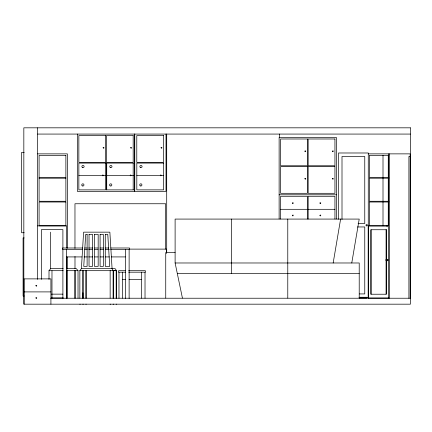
<?xml version="1.0" encoding="UTF-8"?>
<svg xmlns="http://www.w3.org/2000/svg" width="432" height="432" viewBox="0 0 432 432"><rect width="100%" height="100%" fill="white"/><g stroke="black" fill="none" stroke-linecap="round" stroke-linejoin="round"><path stroke-width="0.65" d="M50.625 268.623L50.625 232.162M79.855 298.145L79.855 270.686L81.394 268.618L83.608 232.157L109.868 232.162L112.082 268.623M82.809 298.145L82.814 270.686L83.16 270.686L83.16 298.145M82.922 298.145L82.922 292.783M85.876 298.145L85.876 270.686L86.227 270.686L86.227 298.145M110.149 298.15L110.155 270.691L110.506 270.691M113.103 298.15L113.108 270.691L112.088 268.623M113.454 298.15L113.459 270.691M116.17 298.145L116.176 270.691L113.222 270.691M116.521 298.145L116.527 270.691L115.112 268.623L81.389 268.618M102.298 175.37C103.432 173.61 103.432 177.125 102.298 175.37L78.851 175.37M130.162 175.37C131.296 173.61 131.296 177.125 130.162 175.37L106.72 175.37M160.261 175.36C161.39 173.599 161.39 177.115 160.261 175.36L136.814 175.36M333.169 262.98L340.61 219.078M351.772 262.98L359.213 219.078L175.111 219.078L175.111 262.98L182.417 298.053M49.005 279.396L49.005 270.691L50.679 268.623L63.191 268.623M80.206 270.686L79.855 270.686L116.527 270.691M79.85 304.171L80.201 304.171M82.809 304.171L83.268 304.171M85.876 304.171L86.227 304.171M110.149 304.177L110.5 304.177M113.103 304.177L113.567 304.171M116.17 304.177L116.521 304.171M37.6 134.071L410.4 134.071M24.203 152.377L21.6 152.377L21.6 232.74L24.203 232.74M37.6 153.868L67.365 153.868L67.365 248.233M368.275 153.868L410.152 153.868L410.152 298.112M388.881 155.353L369.322 155.353L369.322 177.455L388.881 177.455M410.4 156.465L408.91 156.465L408.91 298.226M133.504 163.091L106.385 163.091L106.385 189.88L133.504 189.88M103.34 175.37L105.64 175.37M131.204 175.37L133.504 175.37M161.298 175.36L163.604 175.36M39.085 177.455L65.875 177.455M39.085 178.2L65.875 178.2M388.881 178.2L369.322 178.2L369.322 201.269L388.881 201.269M279.126 194.794L336.425 194.794M388.881 202.009L369.322 202.009L369.322 225.823L387.612 225.823M280.616 209.304L307.406 209.304M308.151 209.304L334.935 209.304M358.074 223.457L364.765 223.457L364.765 156.487L342.004 156.487L342.004 219.44M37.6 225.882L66.679 225.882L66.679 248.098M387.466 225.958L368.226 225.958L368.226 297.999L388.795 297.999M357.404 226.957L364.765 226.957L364.765 293.927L359.408 293.927M24.203 237.951L23.09 237.951L23.09 295.99L24.203 295.99M82.62 247.995L62.527 247.995L62.527 249.48L82.652 249.48M84.629 247.995L87.307 247.995M88.646 247.995L92.664 247.995M94.673 247.995L98.021 247.995M100.03 247.995L103.378 247.995M105.386 247.995L108.734 247.995M110.743 247.995L129.497 247.995L129.497 249.48L110.705 249.48M129.4 249.113L166.644 249.113L166.644 253.141M84.629 249.48L87.329 249.48M88.646 249.48L92.669 249.48M94.673 249.48L98.021 249.48M100.019 249.48L103.378 249.48M105.365 249.48L109.404 249.48M175.111 252.563L165.742 252.563L165.742 298.031M66.62 256.921L81.983 256.921M83.986 256.921L87.329 256.921M88.663 256.921L92.669 256.921M94.678 256.921L98.015 256.921M100.019 256.921L103.361 256.921M105.365 256.921L109.372 256.921M111.375 256.921L125.404 256.921M175.111 262.98L359.213 262.98L359.213 298.037M66.485 268.623L76.361 268.628L78.025 270.691L78.025 298.15M49.005 270.691L63.175 270.691M66.55 270.691L78.025 270.691M125.302 270.691L118.606 270.691L118.606 272.182L125.663 272.182M128.65 270.691L145.395 270.691L145.395 272.182L128.65 272.182M177.304 273.515L359.213 273.515M122.326 279.623L125.663 279.623M129.001 279.623L141.674 279.623M24.127 291.902L50.917 291.902M51.467 294.143L62.899 294.143M359.413 297.259L366.779 297.259M359.008 297.427L368.269 297.427M51.478 297.923L63.374 297.923M359.413 297.999L366.779 297.999M50.56 298.226L410.4 298.226M389.318 153.868L389.318 298.307M388.573 153.868L388.573 298.307M388.265 155.353L388.265 177.455M388.265 178.2L388.265 201.269M388.265 202.009L388.265 225.823M387.088 225.374L387.088 226.795M386.122 229.738L386.122 294.224M383.006 155.353L383.006 201.269M383.006 202.009L383.006 225.823M371.061 229.738L371.061 294.224M368.275 298.112L368.269 152.987L338.504 152.987L338.504 219.251M336.425 218.954L336.425 137.495L279.126 137.495L279.126 218.954M334.935 218.997L334.935 196.279L308.151 196.279L308.151 218.997M307.406 218.997L307.406 196.279L280.616 196.279L280.616 218.997M287.777 219.078L287.777 298.037M279.434 134.071L279.434 137.435M231.444 219.078L231.444 273.515M166.703 134.071L166.703 253.152M166.018 134.06L166.018 191.354L134.762 191.354L134.762 134.06M165.688 249.113L165.688 203.753L74.968 203.753L74.968 248.449M145.022 272.182L145.022 298.177M141.674 272.182L141.674 298.177M134.66 134.071L134.66 191.365L77.366 191.365L77.366 134.071M133.175 163.091L133.175 189.88M129.125 249.48L129.125 298.436M125.404 249.48L125.404 298.436M122.326 272.182L122.326 298.177M118.978 272.182L118.978 298.177M106.72 163.091L106.72 189.88M75.049 270.691L75.049 298.15M74.99 256.5L74.99 268.585M74.99 270.599L74.99 298.134M67.365 256.997L67.365 269.125M67.365 270.475L67.365 298.112M66.679 256.851L66.679 268.974M66.679 270.319L66.679 297.923M66.62 249.48L66.62 298.436M62.899 248.47L62.899 229.657L41.375 229.657L41.375 279.369M62.899 249.48L62.899 298.436M51.98 270.691L51.98 298.15M50.917 304.177L50.917 278.878L24.127 278.878L24.127 304.177M37.6 127.823L37.6 279.385M387.212 259.389A0.745 0.524 -90 0 1 388.001 260.032A0.745 0.524 -90 0 1 387.212 260.674M87.118 234.387L87.113 266.387L83.743 266.387L85.693 234.387L87.118 234.387M89.035 234.392L89.03 266.387L92.545 266.387L92.551 234.392L89.035 234.392M94.468 234.392L94.462 266.387L98.172 266.387L98.177 234.392L94.468 234.392M100.094 234.392L100.089 266.387L103.351 266.387L103.356 234.392L100.094 234.392M105.273 234.392L105.268 266.387L109.728 266.387L107.784 234.392L105.273 234.392M35.905 285.628C36.542 287.615 37.449 284.224 35.905 285.628M35.905 297.902C36.542 299.894 37.449 296.498 35.905 297.902M103.124 147.701C103.761 149.688 104.674 146.297 103.124 147.701M130.658 147.701C131.296 149.688 132.203 146.297 130.658 147.701M161.06 147.69C161.698 149.677 162.605 146.286 161.06 147.69M292.394 203.029C293.031 205.016 293.938 201.625 292.394 203.029M292.394 215.309C293.031 217.296 293.938 213.905 292.394 215.309M304.889 151.13C305.527 153.117 306.434 149.726 304.889 151.13M304.889 178.659C305.527 180.646 306.434 177.255 304.889 178.659M319.923 203.029C320.56 205.016 321.473 201.625 319.923 203.029M319.923 215.309C320.56 217.296 321.473 213.905 319.923 215.309M332.419 151.13C333.056 153.117 333.968 149.726 332.419 151.13M332.419 178.659C333.056 180.646 333.968 177.255 332.419 178.659M410.4 127.823L23.83 127.823L23.83 304.177L410.4 304.177L410.4 127.823M105.64 135.556L78.851 135.556L78.851 162.346L105.64 162.346L105.64 135.556M133.175 135.556L106.385 135.556L106.385 162.346L133.175 162.346L133.175 135.556M163.577 135.545L136.787 135.545L136.787 162.335L163.577 162.335L163.577 135.545M307.406 138.985L280.616 138.985L280.616 165.775L307.406 165.775L307.406 138.985M334.935 138.985L308.151 138.985L308.151 165.775L334.935 165.775L334.935 138.985M65.875 155.353L39.085 155.353L39.085 201.269L65.875 201.269L65.875 155.353M105.64 163.091L78.851 163.091L78.851 189.88L105.64 189.88L105.64 163.091M163.604 163.08L136.814 163.08L136.814 189.869L163.604 189.869L163.604 163.08M307.406 166.514L280.616 166.514L280.616 193.304L307.406 193.304L307.406 166.514M334.935 166.514L308.151 166.514L308.151 193.304L334.935 193.304L334.935 166.514M65.875 202.009L39.085 202.009L39.085 225.823L65.875 225.823L65.875 202.009M386.278 229.738L370.899 229.738L370.899 294.224L386.278 294.224L386.278 229.738M386.878 260.404A0.745 0.524 -90 0 0 386.419 259.286A0.745 0.524 -90 0 0 385.965 260.404A0.745 0.524 -90 0 0 386.878 260.404M366.314 225.812A0.707 0.707 0 0 0 367.389 225.223A0.707 0.707 0 0 0 366.341 224.586A0.707 0.707 0 0 0 366.314 225.812M140.227 185.863A1.118 1.118 0 0 0 141.934 184.955A1.118 1.118 0 0 0 140.292 183.929A1.118 1.118 0 0 0 140.227 185.863M140.319 167.432A1.118 1.118 0 0 0 142.074 166.622A1.118 1.118 0 0 0 140.492 165.51A1.118 1.118 0 0 0 140.319 167.432M110.133 185.873A1.118 1.118 0 0 0 111.834 184.966A1.118 1.118 0 0 0 110.192 183.946A1.118 1.118 0 0 0 110.133 185.873M110.225 167.443A1.118 1.118 0 0 0 111.98 166.633A1.118 1.118 0 0 0 110.398 165.521A1.118 1.118 0 0 0 110.225 167.443M82.264 185.873A1.118 1.118 0 0 0 83.97 184.966A1.118 1.118 0 0 0 82.328 183.946A1.118 1.118 0 0 0 82.264 185.873M82.361 167.443A1.118 1.118 0 0 0 84.116 166.633A1.118 1.118 0 0 0 82.534 165.521A1.118 1.118 0 0 0 82.361 167.443"/></g></svg>
